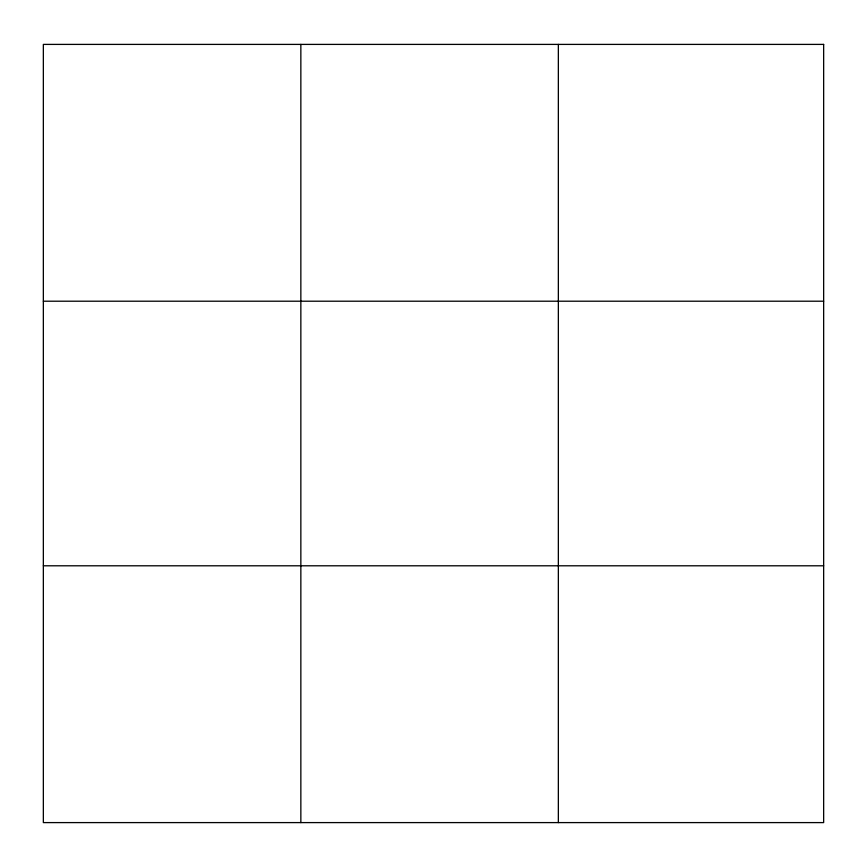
<?xml version="1.0" encoding="UTF-8"?>
<svg xmlns="http://www.w3.org/2000/svg" width="867" height="867" viewBox="0 0 867 867"><rect width="100%" height="100%" fill="white"/><g stroke="black" fill="none" stroke-linecap="round" stroke-linejoin="round"><path stroke-width="1.3" d="M300.849 822.599L300.849 44.401M558.348 822.599L558.348 44.401M43.35 301.207L823.65 301.207M43.35 565.793L823.65 565.793M823.65 44.401L823.65 822.599L43.35 822.599L43.35 44.401L823.65 44.401"/></g></svg>
